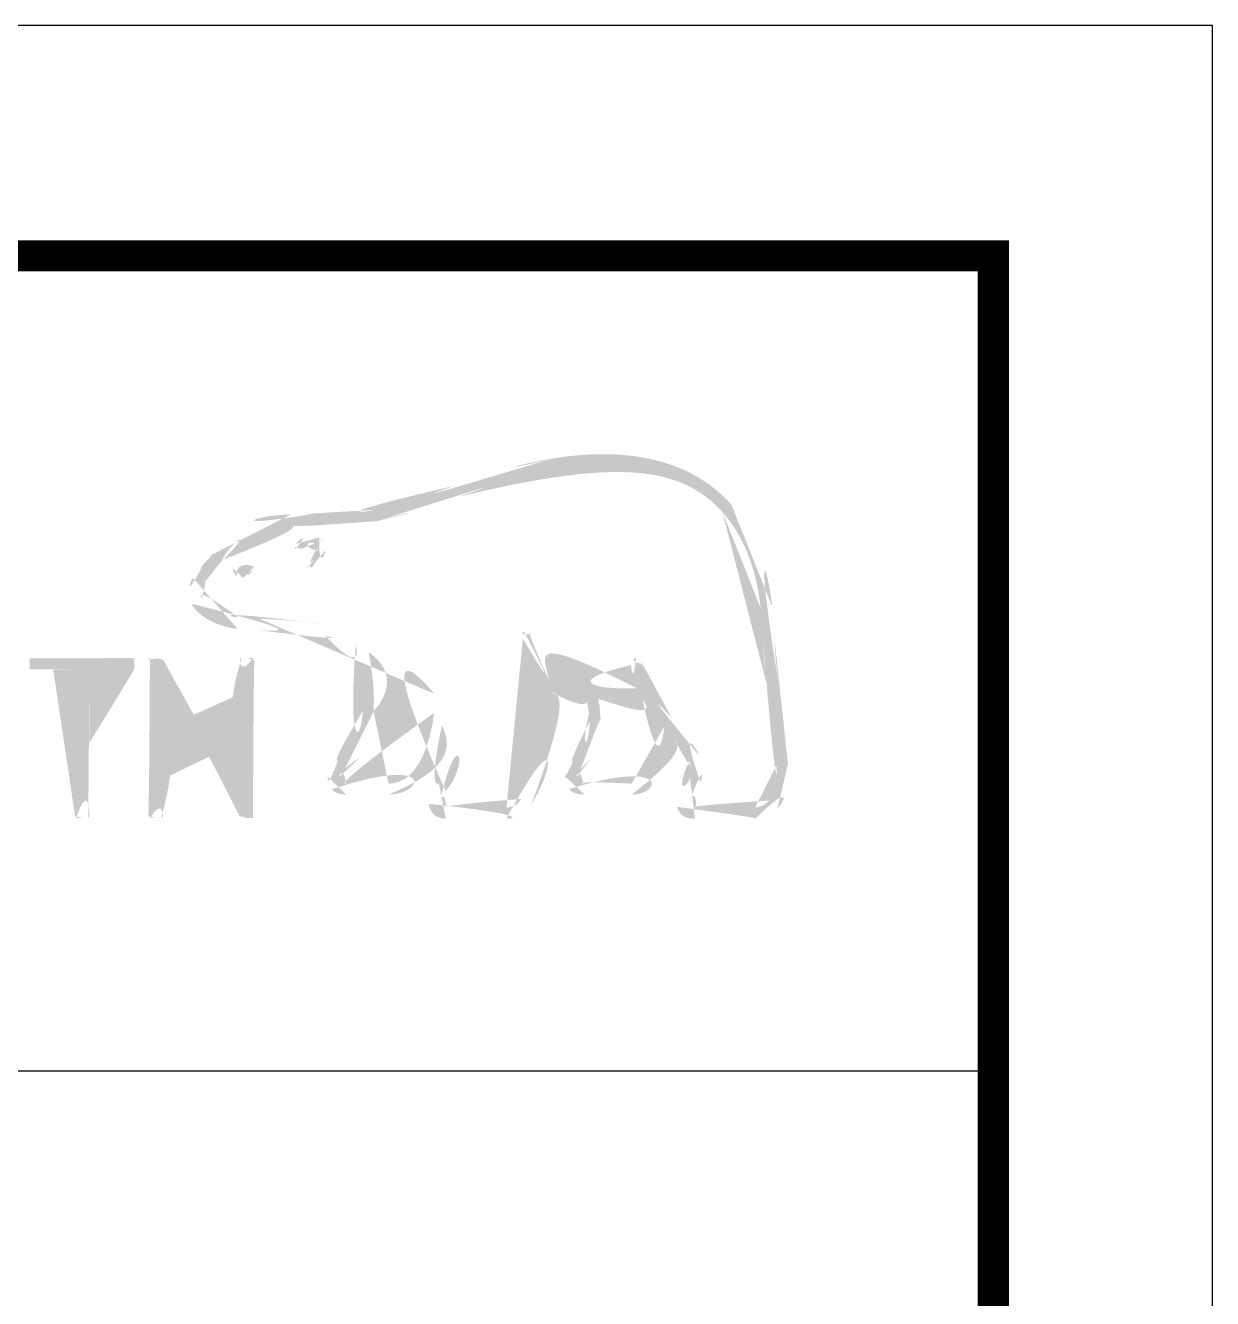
# Model space of a CAD drawing. Extents: x 16296660632 to 16296677083, y -37409619871 to -37409616479.
# Drawn here: x 16296676925.5 to 16296677083, y -37409616648.2 to -37409616479.3 of the extents above; entities that cross this region are included whole.
import ezdxf

# ---------------------------------------------------------------- set-up
doc = ezdxf.new("R2010")
doc.units = 0
doc.header["$LTSCALE"] = 10
doc.header["$MEASUREMENT"] = 0
doc.layers.get('0').update_dxf_attribs({"linetype": 'CONTINUOUS'})

msp = doc.modelspace()

# ---------------------------------------------------------------- hatches: boundary and pattern name
h = msp.add_hatch(color=5)
edge = h.paths.add_edge_path()
edge.add_spline(control_points=[(16296677019.1611, -37409616542.839653), (16296677012.70883, -37409616535.604851), (16296677002.661051, -37409616535.530907), (16296676995.35504, -37409616536.734917)], knot_values=[4, 4, 4, 4, 5, 5, 5, 5], degree=3, periodic=0)
edge.add_spline(control_points=[(16296676995.35504, -37409616536.734917), (16296676990.91124, -37409616537.471046), (16296676986.604231, -37409616538.943138), (16296676982.4505, -37409616540.349586)], knot_values=[5, 5, 5, 5, 6, 6, 6, 6], degree=3, periodic=0)
edge.add_spline(control_points=[(16296676982.4505, -37409616540.349586), (16296676978.997231, -37409616541.537117), (16296676975.396231, -37409616542.765762), (16296676971.80069, -37409616543.548332)], knot_values=[6, 6, 6, 6, 7, 7, 7, 7], degree=3, periodic=0)
edge.add_spline(control_points=[(16296676971.80069, -37409616543.548332), (16296676969.310631, -37409616544.073738), (16296676966.163851, -37409616544.087357), (16296676963.400129, -37409616544.101097)], knot_values=[7, 7, 7, 7, 8, 8, 8, 8], degree=3, periodic=0)
edge.add_spline(control_points=[(16296676963.400129, -37409616544.101097), (16296676963.40011, -37409616544.101097), (16296676960.75684, -37409616544.144859), (16296676960.75684, -37409616544.144859)], knot_values=[8.00001, 8.00001, 8.00001, 8.00001, 9, 9, 9, 9], degree=3, periodic=0)
edge.add_spline(control_points=[(16296676960.75684, -37409616544.144859), (16296676955.557831, -37409616544.270844), (16296676952.000601, -37409616546.068542), (16296676950.23291, -37409616549.486153)], knot_values=[9, 9, 9, 9, 10, 10, 10, 10], degree=3, periodic=0)
edge.add_spline(control_points=[(16296676950.23291, -37409616549.486153), (16296676950.23291, -37409616549.486153), (16296676950.14538, -37409616549.636673), (16296676950.14538, -37409616549.636673)], knot_values=[10.00001, 10.00001, 10.00001, 10.00001, 11, 11, 11, 11], degree=3, periodic=0)
edge.add_spline(control_points=[(16296676950.14538, -37409616549.636673), (16296676949.85533, -37409616550.131973), (16296676949.472231, -37409616550.564278), (16296676949.018009, -37409616550.985687)], knot_values=[11, 11, 11, 11, 12, 12, 12, 12], degree=3, periodic=0)
edge.add_spline(control_points=[(16296676949.018009, -37409616550.985687), (16296676948.54188, -37409616551.456352), (16296676948.05481, -37409616551.937927), (16296676947.7155, -37409616552.553612)], knot_values=[12, 12, 12, 12, 13, 13, 13, 13], degree=3, periodic=0)
edge.add_spline(control_points=[(16296676947.7155, -37409616552.553612), (16296676947.04237, -37409616553.722008), (16296676946.982161, -37409616554.90686), (16296676947.54587, -37409616555.987793)], knot_values=[13, 13, 13, 13, 14, 14, 14, 14], degree=3, periodic=0)
edge.add_spline(control_points=[(16296676947.54587, -37409616555.987793), (16296676948.662291, -37409616558.078323), (16296676951.803579, -37409616559.194687), (16296676953.680691, -37409616559.334282), (16296676953.680691, -37409616559.334282), (16296676956.477249, -37409616559.503906), (16296676956.477249, -37409616559.503906)], knot_values=[14, 14, 14, 14, 15, 15, 15, 16, 16, 16, 16], degree=3, periodic=0)
edge.add_spline(control_points=[(16296676956.477249, -37409616559.503906), (16296676959.44343, -37409616559.681793), (16296676963.148399, -37409616559.892464), (16296676965.342951, -37409616560.286522)], knot_values=[16, 16, 16, 16, 17, 17, 17, 17], degree=3, periodic=0)
edge.add_spline(control_points=[(16296676965.342951, -37409616560.286522), (16296676966.738489, -37409616560.535454), (16296676968.079281, -37409616560.967796), (16296676969.327049, -37409616561.534203)], knot_values=[17, 17, 17, 17, 18, 18, 18, 18], degree=3, periodic=0)
edge.add_spline(control_points=[(16296676969.327049, -37409616561.534203), (16296676969.392719, -37409616561.671127), (16296676970.49819, -37409616565.731819), (16296676970.262871, -37409616570.211197)], knot_values=[18, 18, 18, 18, 19, 19, 19, 19], degree=3, periodic=0)
edge.add_spline(control_points=[(16296676970.262871, -37409616570.211197), (16296676970.076799, -37409616574.296539), (16296676968.26536, -37409616575.711159), (16296676966.99024, -37409616576.753777)], knot_values=[19, 19, 19, 19, 20, 20, 20, 20], degree=3, periodic=0)
edge.add_spline(control_points=[(16296676966.99024, -37409616576.753777), (16296676966.97381, -37409616576.772881), (16296676965.715071, -37409616577.747093), (16296676965.63299, -37409616578.962013)], knot_values=[20, 20, 20, 20, 21, 21, 21, 21], degree=3, periodic=0)
edge.add_spline(control_points=[(16296676965.63299, -37409616578.962013), (16296676965.56732, -37409616579.613213), (16296676965.742439, -37409616580.204292), (16296676966.13648, -37409616580.611992)], knot_values=[21, 21, 21, 21, 22, 22, 22, 22], degree=3, periodic=0)
edge.add_spline(control_points=[(16296676966.13648, -37409616580.611992), (16296676966.56884, -37409616581.085342), (16296676967.20912, -37409616581.306969), (16296676968.05191, -37409616581.306969), (16296676968.05191, -37409616581.306969), (16296676973.688749, -37409616581.306969), (16296676973.688749, -37409616581.306969)], knot_values=[22, 22, 22, 22, 23, 23, 23, 24, 24, 24, 24], degree=3, periodic=0)
edge.add_spline(control_points=[(16296676973.688749, -37409616581.306969), (16296676978.31315, -37409616581.306969), (16296676980.272369, -37409616575.908218), (16296676980.75946, -37409616572.137573)], knot_values=[24, 24, 24, 24, 25, 25, 25, 25], degree=3, periodic=0)
edge.add_spline(control_points=[(16296676980.75946, -37409616572.137573), (16296676982.1276, -37409616574.838387), (16296676982.094761, -37409616577.889313), (16296676980.359949, -37409616579.821182)], knot_values=[25, 25, 25, 25, 26, 26, 26, 26], degree=3, periodic=0)
edge.add_spline(control_points=[(16296676980.359949, -37409616579.821182), (16296676980.3599, -37409616579.821182), (16296676978.854971, -37409616581.216721), (16296676979.024611, -37409616582.554733)], knot_values=[26.00001, 26.00001, 26.00001, 26.00001, 27, 27, 27, 27], degree=3, periodic=0)
edge.add_spline(control_points=[(16296676979.024611, -37409616582.554733), (16296676979.16688, -37409616583.966743), (16296676980.33806, -37409616584.527649), (16296676981.284821, -37409616584.527649), (16296676981.284821, -37409616584.527649), (16296676989.32416, -37409616584.527649), (16296676989.32416, -37409616584.527649)], knot_values=[27, 27, 27, 27, 28, 28, 28, 29, 29, 29, 29], degree=3, periodic=0)
edge.add_spline(control_points=[(16296676989.32416, -37409616584.527649), (16296676990.74156, -37409616584.527649), (16296676991.868931, -37409616583.881866), (16296676992.6187, -37409616582.653252)], knot_values=[29, 29, 29, 29, 30, 30, 30, 30], degree=3, periodic=0)
edge.add_spline(control_points=[(16296676992.6187, -37409616582.653252), (16296676995.902309, -37409616577.249077), (16296676996.066469, -37409616571.921387), (16296676995.35504, -37409616567.775787)], knot_values=[30, 30, 30, 30, 31, 31, 31, 31], degree=3, periodic=0)
edge.add_spline(control_points=[(16296676995.35504, -37409616567.775787), (16296676996.329189, -37409616567.972832), (16296676997.970949, -37409616568.273804), (16296676999.96847, -37409616568.48999)], knot_values=[31, 31, 31, 31, 32, 32, 32, 32], degree=3, periodic=0)
edge.add_spline(control_points=[(16296676999.96847, -37409616568.48999), (16296677000.094351, -37409616569.061897), (16296677000.318741, -37409616570.31797), (16296677000.318741, -37409616570.31797)], knot_values=[32, 32, 32, 32, 33, 33, 33, 33], degree=3, periodic=0)
edge.add_spline(control_points=[(16296677000.318741, -37409616570.31797), (16296677000.36249, -37409616570.802254), (16296677000.36249, -37409616571.231857), (16296677000.36249, -37409616571.636864)], knot_values=[33, 33, 33, 33, 34, 34, 34, 34], degree=3, periodic=0)
edge.add_spline(control_points=[(16296677000.36249, -37409616571.636864), (16296677000.36249, -37409616574.753532), (16296676998.9834, -37409616576.099716), (16296676998.206289, -37409616576.860458)], knot_values=[34, 34, 34, 34, 35, 35, 35, 35], degree=3, periodic=0)
edge.add_spline(control_points=[(16296676998.206289, -37409616576.860458), (16296676998.1789, -37409616576.865898), (16296676997.128139, -37409616577.935852), (16296676997.00778, -37409616578.836128)], knot_values=[35, 35, 35, 35, 36, 36, 36, 36], degree=3, periodic=0)
edge.add_spline(control_points=[(16296676997.00778, -37409616578.836128), (16296676997.00778, -37409616578.836128), (16296676996.783409, -37409616579.769234), (16296676997.587891, -37409616580.59008)], knot_values=[36.00001, 36.00001, 36.00001, 36.00001, 37, 37, 37, 37], degree=3, periodic=0)
edge.add_spline(control_points=[(16296676997.587891, -37409616580.59008), (16296676998.03661, -37409616581.057953), (16296676998.753559, -37409616581.306969), (16296676999.70031, -37409616581.306969), (16296676999.70031, -37409616581.306969), (16296677005.933701, -37409616581.306969), (16296677005.933701, -37409616581.306969)], knot_values=[37, 37, 37, 37, 38, 38, 38, 39, 39, 39, 39], degree=3, periodic=0)
edge.add_spline(control_points=[(16296677005.933701, -37409616581.306969), (16296677009.923241, -37409616581.306969), (16296677011.149111, -37409616576.378807), (16296677011.543159, -37409616573.844948)], knot_values=[39, 39, 39, 39, 40, 40, 40, 40], degree=3, periodic=0)
edge.add_spline(control_points=[(16296677011.543159, -37409616573.844948), (16296677012.260071, -37409616574.745277), (16296677013.06456, -37409616575.823349), (16296677013.55162, -37409616576.860458)], knot_values=[40, 40, 40, 40, 41, 41, 41, 41], degree=3, periodic=0)
edge.add_spline(control_points=[(16296677013.55162, -37409616576.860458), (16296677013.87998, -37409616577.560867), (16296677013.9347, -37409616578.343567), (16296677013.68298, -37409616579.079659)], knot_values=[41, 41, 41, 41, 42, 42, 42, 42], degree=3, periodic=0)
edge.add_spline(control_points=[(16296677013.68298, -37409616579.079659), (16296677013.27799, -37409616580.401222), (16296677011.60335, -37409616581.348083), (16296677011.94816, -37409616582.935127)], knot_values=[42, 42, 42, 42, 43, 43, 43, 43], degree=3, periodic=0)
edge.add_spline(control_points=[(16296677011.94816, -37409616582.935127), (16296677012.238199, -37409616584.158272), (16296677013.26158, -37409616584.527649), (16296677014.323271, -37409616584.527649), (16296677014.323271, -37409616584.527649), (16296677022.32431, -37409616584.527649), (16296677022.32431, -37409616584.527649)], knot_values=[43, 43, 43, 43, 44, 44, 44, 45, 45, 45, 45], degree=3, periodic=0)
edge.add_spline(control_points=[(16296677022.32431, -37409616584.527649), (16296677022.389999, -37409616584.527649), (16296677023.99345, -37409616584.546822), (16296677025.274059, -37409616583.178658)], knot_values=[45, 45, 45, 45, 46, 46, 46, 46], degree=3, periodic=0)
edge.add_spline(control_points=[(16296677025.274059, -37409616583.178658), (16296677026.47806, -37409616581.884361), (16296677026.93775, -37409616579.960747), (16296677026.664129, -37409616577.279129)], knot_values=[46, 46, 46, 46, 47, 47, 47, 47], degree=3, periodic=0)
edge.add_spline(control_points=[(16296677026.664129, -37409616577.279129), (16296677026.664129, -37409616577.279129), (16296677025.454679, -37409616566.807114), (16296677025.454679, -37409616566.807114)], knot_values=[0, 0, 0, 0, 1, 1, 1, 1], degree=3, periodic=0)
edge.add_spline(control_points=[(16296677025.454679, -37409616566.807114), (16296677025.011379, -37409616563.767143), (16296677024.940229, -37409616562.130783), (16296677024.863621, -37409616560.516327), (16296677024.863621, -37409616560.516327), (16296677024.57358, -37409616556.384453), (16296677024.57358, -37409616556.384453)], knot_values=[1, 1, 1, 1, 2, 2, 2, 3, 3, 3, 3], degree=3, periodic=0)
edge.add_spline(control_points=[(16296677024.57358, -37409616556.384453), (16296677023.966089, -37409616550.742203), (16296677022.13274, -37409616546.180733), (16296677019.1611, -37409616542.839653)], knot_values=[3, 3, 3, 3, 4, 4, 4, 4], degree=3, periodic=0)
edge = h.paths.add_edge_path(flags=16)
edge.add_spline(control_points=[(16296676972.12907, -37409616545.039703), (16296676975.828569, -37409616544.243439), (16296676979.45694, -37409616543.001068), (16296676982.953991, -37409616541.808144)], knot_values=[31, 31, 31, 31, 32, 32, 32, 32], degree=3, periodic=0)
edge.add_spline(control_points=[(16296676982.953991, -37409616541.808144), (16296676987.036579, -37409616540.407066), (16296676991.28335, -37409616538.962273), (16296676995.61772, -37409616538.23436)], knot_values=[32, 32, 32, 32, 33, 33, 33, 33], degree=3, periodic=0)
edge.add_spline(control_points=[(16296676995.61772, -37409616538.23436), (16296677002.540609, -37409616537.096046), (16296677012.030239, -37409616537.161743), (16296677017.98995, -37409616543.857536)], knot_values=[33, 33, 33, 33, 34, 34, 34, 34], degree=3, periodic=0)
edge.add_spline(control_points=[(16296677017.98995, -37409616543.857536), (16296677020.75366, -37409616546.957779), (16296677022.4611, -37409616551.231956), (16296677023.035749, -37409616556.546021), (16296677023.035749, -37409616556.546021), (16296677023.3258, -37409616560.590202), (16296677023.3258, -37409616560.590202)], knot_values=[34, 34, 34, 34, 35, 35, 35, 36, 36, 36, 36], degree=3, periodic=0)
edge.add_spline(control_points=[(16296677023.3258, -37409616560.590202), (16296677023.402399, -37409616562.223778), (16296677023.495461, -37409616563.912079), (16296677023.927799, -37409616567.012543), (16296677023.927799, -37409616567.012543), (16296677025.126289, -37409616577.451538), (16296677025.126289, -37409616577.451538)], knot_values=[36, 36, 36, 36, 37, 37, 37, 38, 38, 38, 38], degree=3, periodic=0)
edge.add_spline(control_points=[(16296677025.126289, -37409616577.451538), (16296677025.33427, -37409616579.618683), (16296677024.994961, -37409616581.170227), (16296677024.1686, -37409616582.108727)], knot_values=[38, 38, 38, 38, 39, 39, 39, 39], degree=3, periodic=0)
edge.add_spline(control_points=[(16296677024.1686, -37409616582.108727), (16296677023.38055, -37409616582.989822), (16296677022.389999, -37409616583.000809), (16296677022.32431, -37409616583.000809), (16296677022.32431, -37409616583.000809), (16296677014.46007, -37409616583.000809), (16296677014.46007, -37409616583.000809)], knot_values=[0, 0, 0, 0, 1, 1, 1, 2, 2, 2, 2], degree=3, periodic=0)
edge.add_spline(control_points=[(16296677014.46007, -37409616583.000809), (16296677013.973021, -37409616583.000809), (16296677013.600889, -37409616582.792839), (16296677013.600889, -37409616582.229134)], knot_values=[2, 2, 2, 2, 3, 3, 3, 3], degree=3, periodic=0)
edge.add_spline(control_points=[(16296677013.600889, -37409616582.229134), (16296677013.600889, -37409616581.405479), (16296677014.65163, -37409616580.72966), (16296677015.051161, -37409616579.670624)], knot_values=[3, 3, 3, 3, 4, 4, 4, 4], degree=3, periodic=0)
edge.add_spline(control_points=[(16296677015.051161, -37409616579.670624), (16296677015.494431, -37409616578.535118), (16296677015.445169, -37409616577.298233), (16296677014.94169, -37409616576.198273)], knot_values=[4, 4, 4, 4, 5, 5, 5, 5], degree=3, periodic=0)
edge.add_spline(control_points=[(16296677014.94169, -37409616576.198273), (16296677014.000389, -37409616574.225357), (16296677012.604851, -37409616572.662933), (16296677011.26404, -37409616571.152458)], knot_values=[5, 5, 5, 5, 6, 6, 6, 6], degree=3, periodic=0)
edge.add_spline(control_points=[(16296677011.26404, -37409616571.152458), (16296677009.348619, -37409616569.009941), (16296677007.307329, -37409616566.952164), (16296677007.17598, -37409616564.005188)], knot_values=[6, 6, 6, 6, 7, 7, 7, 7], degree=3, periodic=0)
edge.add_spline(control_points=[(16296677007.17598, -37409616564.005188), (16296677007.137671, -37409616563.583847), (16296677006.957069, -37409616563.17054), (16296677006.52474, -37409616563.184349)], knot_values=[7, 7, 7, 7, 8, 8, 8, 8], degree=3, periodic=0)
edge.add_spline(control_points=[(16296677006.52474, -37409616563.184349), (16296677006.114269, -37409616563.203423), (16296677005.82424, -37409616563.583847), (16296677005.840651, -37409616564.128311)], knot_values=[8, 8, 8, 8, 9, 9, 9, 9], degree=3, periodic=0)
edge.add_spline(control_points=[(16296677005.840651, -37409616564.128311), (16296677005.933701, -37409616565.252922), (16296677006.2292, -37409616566.276299), (16296677006.612289, -37409616567.203911)], knot_values=[9, 9, 9, 9, 10, 10, 10, 10], degree=3, periodic=0)
edge.add_spline(control_points=[(16296677006.612289, -37409616567.203911), (16296677001.435169, -37409616567.428291), (16296676996.236139, -37409616566.402184), (16296676994.988359, -37409616566.144997)], knot_values=[10, 10, 10, 10, 11, 11, 11, 11], degree=3, periodic=0)
edge.add_spline(control_points=[(16296676994.988359, -37409616566.144997), (16296676994.079901, -37409616562.434471), (16296676992.58584, -37409616560.034767), (16296676992.56945, -37409616559.982819)], knot_values=[11, 11, 11, 11, 12, 12, 12, 12], degree=3, periodic=0)
edge.add_spline(control_points=[(16296676992.56945, -37409616559.982819), (16296676992.334129, -37409616559.607933), (16296676991.94006, -37409616559.484787), (16296676991.65004, -37409616559.662613)], knot_values=[12, 12, 12, 12, 13, 13, 13, 13], degree=3, periodic=0)
edge.add_spline(control_points=[(16296676991.65004, -37409616559.662613), (16296676991.343559, -37409616559.845932), (16296676991.28335, -37409616560.286522), (16296676991.507759, -37409616560.647728)], knot_values=[13, 13, 13, 13, 14, 14, 14, 14], degree=3, periodic=0)
edge.add_spline(control_points=[(16296676991.507759, -37409616560.647728), (16296676991.567949, -37409616560.754387), (16296676997.73016, -37409616571.231857), (16296676991.30525, -37409616581.878883)], knot_values=[14, 14, 14, 14, 15, 15, 15, 15], degree=3, periodic=0)
edge.add_spline(control_points=[(16296676991.30525, -37409616581.878883), (16296676990.85104, -37409616582.642288), (16296676990.205259, -37409616583.000809), (16296676989.32416, -37409616583.000809), (16296676989.32416, -37409616583.000809), (16296676981.32312, -37409616583.000809), (16296676981.32312, -37409616583.000809)], knot_values=[15, 15, 15, 15, 16, 16, 16, 17, 17, 17, 17], degree=3, periodic=0)
edge.add_spline(control_points=[(16296676981.32312, -37409616583.000809), (16296676980.994789, -37409616583.000809), (16296676980.50769, -37409616582.765457), (16296676980.50769, -37409616582.226402)], knot_values=[17, 17, 17, 17, 18, 18, 18, 18], degree=3, periodic=0)
edge.add_spline(control_points=[(16296676980.50769, -37409616582.226402), (16296676980.50769, -37409616581.668182), (16296676981.279329, -37409616580.847214), (16296676981.279329, -37409616580.847214)], knot_values=[18, 18, 18, 18, 19, 19, 19, 19], degree=3, periodic=0)
edge.add_spline(control_points=[(16296676981.279329, -37409616580.847214), (16296676984.491791, -37409616577.249077), (16296676982.87187, -37409616571.650436), (16296676979.768869, -37409616567.945457)], knot_values=[19, 19, 19, 19, 20, 20, 20, 20], degree=3, periodic=0)
edge.add_spline(control_points=[(16296676979.768869, -37409616567.945457), (16296676976.7644, -37409616564.371841), (16296676971.86635, -37409616559.878723), (16296676965.60564, -37409616558.762444)], knot_values=[20, 20, 20, 20, 21, 21, 21, 21], degree=3, periodic=0)
edge.add_spline(control_points=[(16296676965.60564, -37409616558.762444), (16296676963.345421, -37409616558.368309), (16296676959.58024, -37409616558.14389), (16296676956.553829, -37409616557.974281), (16296676956.553829, -37409616557.974281), (16296676953.79562, -37409616557.815613), (16296676953.79562, -37409616557.815613)], knot_values=[21, 21, 21, 21, 22, 22, 22, 23, 23, 23, 23], degree=3, periodic=0)
edge.add_spline(control_points=[(16296676953.79562, -37409616557.815613), (16296676952.25783, -37409616557.692497), (16296676949.724001, -37409616556.756721), (16296676948.919491, -37409616555.278954)], knot_values=[23, 23, 23, 23, 24, 24, 24, 24], degree=3, periodic=0)
edge.add_spline(control_points=[(16296676948.919491, -37409616555.278954), (16296676948.58017, -37409616554.663292), (16296676948.62397, -37409616554.017609), (16296676949.06728, -37409616553.328087)], knot_values=[24, 24, 24, 24, 25, 25, 25, 25], degree=3, periodic=0)
edge.add_spline(control_points=[(16296676949.06728, -37409616553.328087), (16296676949.318979, -37409616552.873787), (16296676949.724001, -37409616552.474289), (16296676950.128941, -37409616552.069267)], knot_values=[25, 25, 25, 25, 26, 26, 26, 26], degree=3, periodic=0)
edge.add_spline(control_points=[(16296676950.128941, -37409616552.069267), (16296676950.60508, -37409616551.56852), (16296676951.092131, -37409616551.07058), (16296676951.48616, -37409616550.394653)], knot_values=[26, 26, 26, 26, 27, 27, 27, 27], degree=3, periodic=0)
edge.add_spline(control_points=[(16296676951.48616, -37409616550.394653), (16296676951.48616, -37409616550.394653), (16296676951.606541, -37409616550.189461), (16296676951.606541, -37409616550.189461)], knot_values=[27.00001, 27.00001, 27.00001, 27.00001, 28, 28, 28, 28], degree=3, periodic=0)
edge.add_spline(control_points=[(16296676951.606541, -37409616550.189461), (16296676953.12797, -37409616547.299873), (16296676956.187189, -37409616545.794884), (16296676960.811569, -37409616545.669006)], knot_values=[28, 28, 28, 28, 29, 29, 29, 29], degree=3, periodic=0)
edge.add_spline(control_points=[(16296676960.811569, -37409616545.669006), (16296676960.81164, -37409616545.669006), (16296676963.400129, -37409616545.64167), (16296676963.400129, -37409616545.64167)], knot_values=[29.00001, 29.00001, 29.00001, 29.00001, 30, 30, 30, 30], degree=3, periodic=0)
edge.add_spline(control_points=[(16296676963.400129, -37409616545.64167), (16296676966.224039, -37409616545.622429), (16296676969.474779, -37409616545.611588), (16296676972.12907, -37409616545.039703)], knot_values=[30, 30, 30, 30, 31, 31, 31, 31], degree=3, periodic=0)
edge = h.paths.add_edge_path(flags=0)
edge.add_spline(control_points=[(16296676964.516569, -37409616547.201347), (16296676965.047409, -37409616547.606377), (16296676965.39769, -37409616548.197327), (16296676965.30467, -37409616548.914368)], knot_values=[8, 8, 8, 8, 9, 9, 9, 9], degree=3, periodic=0)
edge.add_spline(control_points=[(16296676965.30467, -37409616548.914368), (16296676965.200649, -37409616549.945892), (16296676964.308599, -37409616551.051376), (16296676963.63549, -37409616551.390587)], knot_values=[7, 7, 7, 7, 8, 8, 8, 8], degree=3, periodic=0)
edge.add_spline(control_points=[(16296676963.63549, -37409616551.390587), (16296676963.400129, -37409616551.483727), (16296676963.09915, -37409616551.428978), (16296676963.00614, -37409616551.199142)], knot_values=[6, 6, 6, 6, 7, 7, 7, 7], degree=3, periodic=0)
edge.add_spline(control_points=[(16296676963.00614, -37409616551.199142), (16296676962.891211, -37409616550.969322), (16296676963.033489, -37409616550.681961), (16296676963.25787, -37409616550.545097)], knot_values=[5, 5, 5, 5, 6, 6, 6, 6], degree=3, periodic=0)
edge.add_spline(control_points=[(16296676963.25787, -37409616550.545097), (16296676963.63549, -37409616550.315331), (16296676964.19915, -37409616549.571007), (16296676964.264851, -37409616548.933449)], knot_values=[4, 4, 4, 4, 5, 5, 5, 5], degree=3, periodic=0)
edge.add_spline(control_points=[(16296676964.264851, -37409616548.933449), (16296676964.308599, -37409616548.54763), (16296676964.19915, -37409616548.238403), (16296676963.887211, -37409616548.019569)], knot_values=[3, 3, 3, 3, 4, 4, 4, 4], degree=3, periodic=0)
edge.add_spline(control_points=[(16296676963.887211, -37409616548.019569), (16296676963.06086, -37409616547.436729), (16296676962.09767, -37409616548.577621), (16296676961.99917, -37409616548.659851)], knot_values=[2, 2, 2, 2, 3, 3, 3, 3], degree=3, periodic=0)
edge.add_spline(control_points=[(16296676961.99917, -37409616548.659851), (16296676961.824051, -37409616548.856819), (16296676961.52302, -37409616548.906067), (16296676961.353371, -37409616548.744652)], knot_values=[1, 1, 1, 1, 2, 2, 2, 2], degree=3, periodic=0)
edge.add_spline(control_points=[(16296676961.353371, -37409616548.744652), (16296676961.13994, -37409616548.577621), (16296676961.178261, -37409616548.265808), (16296676961.353371, -37409616548.060593)], knot_values=[0, 0, 0, 0, 1, 1, 1, 1], degree=3, periodic=0)
edge.add_spline(control_points=[(16296676961.353371, -37409616548.060593), (16296676961.862329, -37409616547.507874), (16296676963.25787, -37409616546.3339), (16296676964.516569, -37409616547.201347)], knot_values=[9, 9, 9, 9, 10, 10, 10, 10], degree=3, periodic=0)
edge = h.paths.add_edge_path(flags=16)
edge.add_spline(control_points=[(16296676971.707649, -37409616570.282341), (16296676971.86635, -37409616567.045227), (16296676971.390261, -37409616564.076347), (16296676971.03451, -37409616562.434471), (16296676971.03451, -37409616562.434471), (16296676976.06389, -37409616565.310417), (16296676979.73604, -37409616570.473793)], knot_values=[5, 5, 5, 5, 6, 6, 6, 7, 7, 7, 7], degree=3, periodic=0)
edge.add_spline(control_points=[(16296676979.73604, -37409616570.473793), (16296676979.45694, -37409616572.662933), (16296676978.23105, -37409616579.86776), (16296676973.688749, -37409616579.86776), (16296676973.688749, -37409616579.86776), (16296676968.05191, -37409616579.86776), (16296676968.05191, -37409616579.86776)], knot_values=[0, 0, 0, 0, 1, 1, 1, 2, 2, 2, 2], degree=3, periodic=0)
edge.add_spline(control_points=[(16296676968.05191, -37409616579.86776), (16296676967.61956, -37409616579.86776), (16296676967.14344, -37409616579.52021), (16296676967.14344, -37409616578.98111)], knot_values=[2, 2, 2, 2, 3, 3, 3, 3], degree=3, periodic=0)
edge.add_spline(control_points=[(16296676967.14344, -37409616578.98111), (16296676967.14344, -37409616578.436577), (16296676967.84395, -37409616577.891998), (16296676967.909651, -37409616577.870193)], knot_values=[3, 3, 3, 3, 4, 4, 4, 4], degree=3, periodic=0)
edge.add_spline(control_points=[(16296676967.909651, -37409616577.870193), (16296676969.327049, -37409616576.74279), (16296676971.472321, -37409616575.008003), (16296676971.707649, -37409616570.282341)], knot_values=[4, 4, 4, 4, 5, 5, 5, 5], degree=3, periodic=0)
edge = h.paths.add_edge_path(flags=0)
edge.add_spline(control_points=[(16296676955.875271, -37409616551.07058), (16296676955.875271, -37409616551.07058), (16296676956.055861, -37409616551.15538), (16296676955.79315, -37409616551.464531)], knot_values=[1.00001, 1.00001, 1.00001, 1.00001, 2, 2, 2, 2], degree=3, periodic=0)
edge.add_spline(control_points=[(16296676955.79315, -37409616551.464531), (16296676955.11455, -37409616552.416786), (16296676954.425011, -37409616552.627586), (16296676954.424959, -37409616552.627586)], knot_values=[2, 2, 2, 2, 2.99999, 2.99999, 2.99999, 2.99999], degree=3, periodic=0)
edge.add_spline(control_points=[(16296676954.424959, -37409616552.627586), (16296676954.424959, -37409616552.627586), (16296676953.91604, -37409616552.808159), (16296676953.62598, -37409616552.463303)], knot_values=[3.00001, 3.00001, 3.00001, 3.00001, 4, 4, 4, 4], degree=3, periodic=0)
edge.add_spline(control_points=[(16296676953.62598, -37409616552.463303), (16296676953.05135, -37409616551.784752), (16296676953.018511, -37409616551.398888), (16296676953.018511, -37409616551.398888), (16296676953.018511, -37409616551.398888), (16296676952.969271, -37409616551.10878), (16296676953.25931, -37409616551.043167)], knot_values=[4, 4, 4, 4, 5, 5, 5, 6, 6, 6, 6], degree=3, periodic=0)
edge.add_spline(control_points=[(16296676955.875271, -37409616551.07058), (16296676954.425011, -37409616550.509529), (16296676953.25934, -37409616551.043083), (16296676953.25931, -37409616551.043167)], knot_values=[0.00001, 0.00001, 0.00001, 0.00001, 1, 1, 1, 1], degree=3, periodic=0)
edge = h.paths.add_edge_path(flags=16)
edge.add_spline(control_points=[(16296677001.517241, -37409616568.610382), (16296677003.27944, -37409616568.741669), (16296677005.484921, -37409616568.821068), (16296677007.37849, -37409616568.706169)], knot_values=[6, 6, 6, 6, 7, 7, 7, 7], degree=3, periodic=0)
edge.add_spline(control_points=[(16296677007.37849, -37409616568.706169), (16296677008.10087, -37409616569.839043), (16296677009.30485, -37409616571.261917), (16296677010.2297, -37409616572.329117)], knot_values=[7, 7, 7, 7, 8, 8, 8, 8], degree=3, periodic=0)
edge.add_spline(control_points=[(16296677010.2297, -37409616572.329117), (16296677010.21332, -37409616572.419357), (16296677009.726231, -37409616579.86776), (16296677005.933701, -37409616579.86776)], knot_values=[9, 9, 9, 9, 10, 10, 10, 10], degree=3, periodic=0)
edge.add_spline(control_points=[(16296677005.933701, -37409616579.86776), (16296677005.933701, -37409616579.86776), (16296676999.51972, -37409616579.86776), (16296676999.51972, -37409616579.86776)], knot_values=[0, 0, 0, 0, 1, 1, 1, 1], degree=3, periodic=0)
edge.add_spline(control_points=[(16296676999.51972, -37409616579.86776), (16296676999.01622, -37409616579.86776), (16296676998.63862, -37409616579.476303), (16296676998.63862, -37409616578.98111)], knot_values=[1, 1, 1, 1, 2, 2, 2, 2], degree=3, periodic=0)
edge.add_spline(control_points=[(16296676998.63862, -37409616578.98111), (16296676998.63862, -37409616578.502243), (16296676999.17494, -37409616577.916679), (16296676999.21327, -37409616577.891998)], knot_values=[2, 2, 2, 2, 3, 3, 3, 3], degree=3, periodic=0)
edge.add_spline(control_points=[(16296676999.21327, -37409616577.891998), (16296677000.532181, -37409616576.625092), (16296677001.856529, -37409616574.895813), (16296677001.856529, -37409616571.6642)], knot_values=[3, 3, 3, 3, 4, 4, 4, 4], degree=3, periodic=0)
edge.add_spline(control_points=[(16296677001.856529, -37409616571.6642), (16296677001.856529, -37409616571.198967), (16296677001.82918, -37409616570.692772), (16296677001.76351, -37409616570.167397)], knot_values=[4, 4, 4, 4, 5, 5, 5, 5], degree=3, periodic=0)
edge.add_spline(control_points=[(16296677001.76351, -37409616570.167397), (16296677001.76351, -37409616570.167397), (16296677001.593849, -37409616569.23159), (16296677001.517241, -37409616568.610382)], knot_values=[5.00001, 5.00001, 5.00001, 5.00001, 6, 6, 6, 6], degree=3, periodic=0)
h = msp.add_hatch(color=5)
edge = h.paths.add_edge_path()
edge.add_spline(control_points=[(16296676939.999041, -37409616564.642708), (16296676939.999041, -37409616564.642647), (16296676939.999041, -37409616563.340233), (16296676939.999041, -37409616563.340233)], knot_values=[13.00001, 13.00001, 13.00001, 13.00001, 14, 14, 14, 14], degree=3, periodic=0)
edge.add_spline(control_points=[(16296676939.999041, -37409616563.340233), (16296676939.977171, -37409616563.233597), (16296676939.977171, -37409616563.208847), (16296676939.818451, -37409616563.189751)], knot_values=[14, 14, 14, 14, 15, 15, 15, 15], degree=3, periodic=0)
edge.add_spline(control_points=[(16296676939.818451, -37409616563.189751), (16296676939.818451, -37409616563.189751), (16296676926.295521, -37409616563.189751), (16296676926.295521, -37409616563.189751)], knot_values=[0, 0, 0, 0, 1, 1, 1, 1], degree=3, periodic=0)
edge.add_spline(control_points=[(16296676926.295521, -37409616563.189751), (16296676926.14226, -37409616563.200653), (16296676926.08754, -37409616563.293732), (16296676926.08754, -37409616563.340233)], knot_values=[1, 1, 1, 1, 2, 2, 2, 2], degree=3, periodic=0)
edge.add_spline(control_points=[(16296676926.08754, -37409616563.340233), (16296676926.08754, -37409616563.340233), (16296676926.08754, -37409616564.642708), (16296676926.08754, -37409616564.642708)], knot_values=[2.00001, 2.00001, 2.00001, 2.00001, 3, 3, 3, 3], degree=3, periodic=0)
edge.add_spline(control_points=[(16296676926.08754, -37409616564.642708), (16296676926.08754, -37409616564.689232), (16296676926.08754, -37409616564.661903), (16296676926.11491, -37409616564.689232)], knot_values=[3, 3, 3, 3, 4, 4, 4, 4], degree=3, periodic=0)
edge.add_spline(control_points=[(16296676926.11491, -37409616564.689232), (16296676926.11491, -37409616564.700203), (16296676926.196989, -37409616564.73851), (16296676926.295521, -37409616564.722069), (16296676926.295521, -37409616564.722069), (16296676927.74712, -37409616564.722069), (16296676929.198759, -37409616564.722069)], knot_values=[4, 4, 4, 4, 5, 5, 5, 5.5, 5.5, 5.5, 5.5], degree=3, periodic=0)
edge.add_spline(control_points=[(16296676929.198759, -37409616564.722069), (16296676930.65037, -37409616564.722069), (16296676932.102011, -37409616564.722069), (16296676932.102011, -37409616564.722069), (16296676932.102011, -37409616564.722069), (16296676932.102011, -37409616584.191032), (16296676932.102011, -37409616584.191032)], knot_values=[5.5, 5.5, 5.5, 5.5, 6, 6, 6, 7, 7, 7, 7], degree=3, periodic=0)
edge.add_spline(control_points=[(16296676932.102011, -37409616584.191032), (16296676932.102011, -37409616584.349762), (16296676932.18412, -37409616584.407257), (16296676932.26071, -37409616584.407257)], knot_values=[7, 7, 7, 7, 8, 8, 8, 8], degree=3, periodic=0)
edge.add_spline(control_points=[(16296676932.26071, -37409616584.407257), (16296676932.26075, -37409616584.407257), (16296676933.86421, -37409616584.407257), (16296676933.86421, -37409616584.407257)], knot_values=[8.00001, 8.00001, 8.00001, 8.00001, 9, 9, 9, 9], degree=3, periodic=0)
edge.add_spline(control_points=[(16296676933.86421, -37409616584.407257), (16296676933.935341, -37409616584.407257), (16296676934.011959, -37409616584.322388), (16296676934.011959, -37409616584.191032), (16296676934.011959, -37409616584.191032), (16296676934.011959, -37409616579.323837), (16296676934.011959, -37409616574.456573)], knot_values=[9, 9, 9, 9, 10, 10, 10, 10.5, 10.5, 10.5, 10.5], degree=3, periodic=0)
edge.add_spline(control_points=[(16296676934.011959, -37409616574.456573), (16296676934.011959, -37409616569.589363), (16296676934.011959, -37409616564.722069), (16296676934.011959, -37409616564.722069), (16296676934.011959, -37409616564.722069), (16296676939.818451, -37409616564.722069), (16296676939.818451, -37409616564.722069)], knot_values=[10.5, 10.5, 10.5, 10.5, 11, 11, 11, 12, 12, 12, 12], degree=3, periodic=0)
edge.add_spline(control_points=[(16296676939.818451, -37409616564.722069), (16296676940.0319, -37409616564.700203), (16296676939.977171, -37409616564.689232), (16296676939.999041, -37409616564.642708)], knot_values=[12, 12, 12, 12, 13, 13, 13, 13], degree=3, periodic=0)
h = msp.add_hatch(color=5)
edge = h.paths.add_edge_path()
edge.add_spline(control_points=[(16296676955.705601, -37409616584.407257), (16296676955.79315, -37409616584.407257), (16296676955.902611, -37409616584.303291), (16296676955.902611, -37409616584.191032), (16296676955.902611, -37409616584.191032), (16296676955.902611, -37409616563.41143), (16296676955.902611, -37409616563.41143)], knot_values=[17, 17, 17, 17, 18, 18, 18, 19, 19, 19, 19], degree=3, periodic=0)
edge.add_spline(control_points=[(16296676955.902611, -37409616563.41143), (16296676955.902611, -37409616563.288223), (16296676955.79315, -37409616563.189751), (16296676955.705601, -37409616563.189751)], knot_values=[19, 19, 19, 19, 20, 20, 20, 20], degree=3, periodic=0)
edge.add_spline(control_points=[(16296676955.705601, -37409616563.189751), (16296676955.705549, -37409616563.189751), (16296676954.189671, -37409616563.189751), (16296676954.189671, -37409616563.189751)], knot_values=[0.00001, 0.00001, 0.00001, 0.00001, 1, 1, 1, 1], degree=3, periodic=0)
edge.add_spline(control_points=[(16296676954.189671, -37409616563.189751), (16296676954.09663, -37409616563.189751), (16296676953.9653, -37409616563.288223), (16296676953.9653, -37409616563.41143), (16296676953.9653, -37409616563.41143), (16296676953.9653, -37409616565.696297), (16296676953.9653, -37409616567.981071)], knot_values=[1, 1, 1, 1, 2, 2, 2, 2.5, 2.5, 2.5, 2.5], degree=3, periodic=0)
edge.add_spline(control_points=[(16296676953.9653, -37409616567.981071), (16296676953.9653, -37409616570.265907), (16296676953.9653, -37409616572.550758), (16296676953.9653, -37409616572.550758), (16296676953.9653, -37409616572.550758), (16296676951.413651, -37409616572.550758), (16296676948.86204, -37409616572.550758)], knot_values=[2.5, 2.5, 2.5, 2.5, 3, 3, 3, 3.5, 3.5, 3.5, 3.5], degree=3, periodic=0)
edge.add_spline(control_points=[(16296676948.86204, -37409616572.550758), (16296676946.310419, -37409616572.550758), (16296676943.75876, -37409616572.550758), (16296676943.75876, -37409616572.550758), (16296676943.75876, -37409616572.550758), (16296676943.75876, -37409616563.41143), (16296676943.75876, -37409616563.41143)], knot_values=[3.5, 3.5, 3.5, 3.5, 4, 4, 4, 5, 5, 5, 5], degree=3, periodic=0)
edge.add_spline(control_points=[(16296676943.75876, -37409616563.41143), (16296676943.75876, -37409616563.293732), (16296676943.64385, -37409616563.189751), (16296676943.539881, -37409616563.189751)], knot_values=[5, 5, 5, 5, 6, 6, 6, 6], degree=3, periodic=0)
edge.add_spline(control_points=[(16296676943.539881, -37409616563.189751), (16296676943.53985, -37409616563.189751), (16296676942.04034, -37409616563.189751), (16296676942.04034, -37409616563.189751)], knot_values=[6.00001, 6.00001, 6.00001, 6.00001, 7, 7, 7, 7], degree=3, periodic=0)
edge.add_spline(control_points=[(16296676942.04034, -37409616563.189751), (16296676941.936371, -37409616563.189751), (16296676941.815969, -37409616563.288223), (16296676941.815969, -37409616563.41143), (16296676941.815969, -37409616563.41143), (16296676941.815969, -37409616584.191032), (16296676941.815969, -37409616584.191032)], knot_values=[7, 7, 7, 7, 8, 8, 8, 9, 9, 9, 9], degree=3, periodic=0)
edge.add_spline(control_points=[(16296676941.815969, -37409616584.191032), (16296676941.815969, -37409616584.303291), (16296676941.936371, -37409616584.407257), (16296676942.04034, -37409616584.407257)], knot_values=[9, 9, 9, 9, 10, 10, 10, 10], degree=3, periodic=0)
edge.add_spline(control_points=[(16296676942.04034, -37409616584.407257), (16296676942.04038, -37409616584.407257), (16296676943.539881, -37409616584.407257), (16296676943.539881, -37409616584.407257)], knot_values=[10.00001, 10.00001, 10.00001, 10.00001, 11, 11, 11, 11], degree=3, periodic=0)
edge.add_spline(control_points=[(16296676943.539881, -37409616584.407257), (16296676943.64385, -37409616584.407257), (16296676943.75876, -37409616584.303291), (16296676943.75876, -37409616584.191032), (16296676943.75876, -37409616584.191032), (16296676943.75876, -37409616581.719582), (16296676943.75876, -37409616579.247917)], knot_values=[11, 11, 11, 11, 12, 12, 12, 12.5, 12.5, 12.5, 12.5], degree=3, periodic=0)
edge.add_spline(control_points=[(16296676943.75876, -37409616579.247917), (16296676943.75876, -37409616576.776299), (16296676943.75876, -37409616574.304626), (16296676943.75876, -37409616574.304626), (16296676943.75876, -37409616574.304626), (16296676946.310419, -37409616574.304626), (16296676948.86204, -37409616574.304626)], knot_values=[12.5, 12.5, 12.5, 12.5, 13, 13, 13, 13.5, 13.5, 13.5, 13.5], degree=3, periodic=0)
edge.add_spline(control_points=[(16296676948.86204, -37409616574.304626), (16296676951.413651, -37409616574.304626), (16296676953.9653, -37409616574.304626), (16296676953.9653, -37409616574.304626), (16296676953.9653, -37409616574.304626), (16296676953.9653, -37409616584.191032), (16296676953.9653, -37409616584.191032)], knot_values=[13.5, 13.5, 13.5, 13.5, 14, 14, 14, 15, 15, 15, 15], degree=3, periodic=0)
edge.add_spline(control_points=[(16296676953.9653, -37409616584.191032), (16296676953.9653, -37409616584.303291), (16296676954.09663, -37409616584.407257), (16296676954.189671, -37409616584.407257)], knot_values=[15, 15, 15, 15, 16, 16, 16, 16], degree=3, periodic=0)
edge.add_spline(control_points=[(16296676954.189671, -37409616584.407257), (16296676954.189711, -37409616584.407257), (16296676955.705601, -37409616584.407257), (16296676955.705601, -37409616584.407257)], knot_values=[16.00001, 16.00001, 16.00001, 16.00001, 17, 17, 17, 17], degree=3, periodic=0)

# ---------------------------------------------------------------- linework, layer by layer
at = {"color": 5, "ltscale": 40}
msp.add_line((16296677053.913019, -37409616617.995651), (16296676766.754061, -37409616617.995651), dxfattribs=at)
at = {"ltscale": 0.5}
msp.add_lwpolyline([(16296675286.220461, -37409617795.791344), (16296677082.980459, -37409617795.791344), (16296677082.980459, -37409616479.271339), (16296675286.220461, -37409616479.271339)], close=True, dxfattribs=at)
at = {"color": 5, "linetype": 'ByBlock', "lineweight": 200, "const_width": 4.14}
msp.add_lwpolyline([(16296675315.11268, -37409617739.419121), (16296677053.91268, -37409617739.419121), (16296677053.91268, -37409616509.839111), (16296675315.11268, -37409616509.839111)], close=True, dxfattribs=at)

doc.saveas('drawing.dxf')
